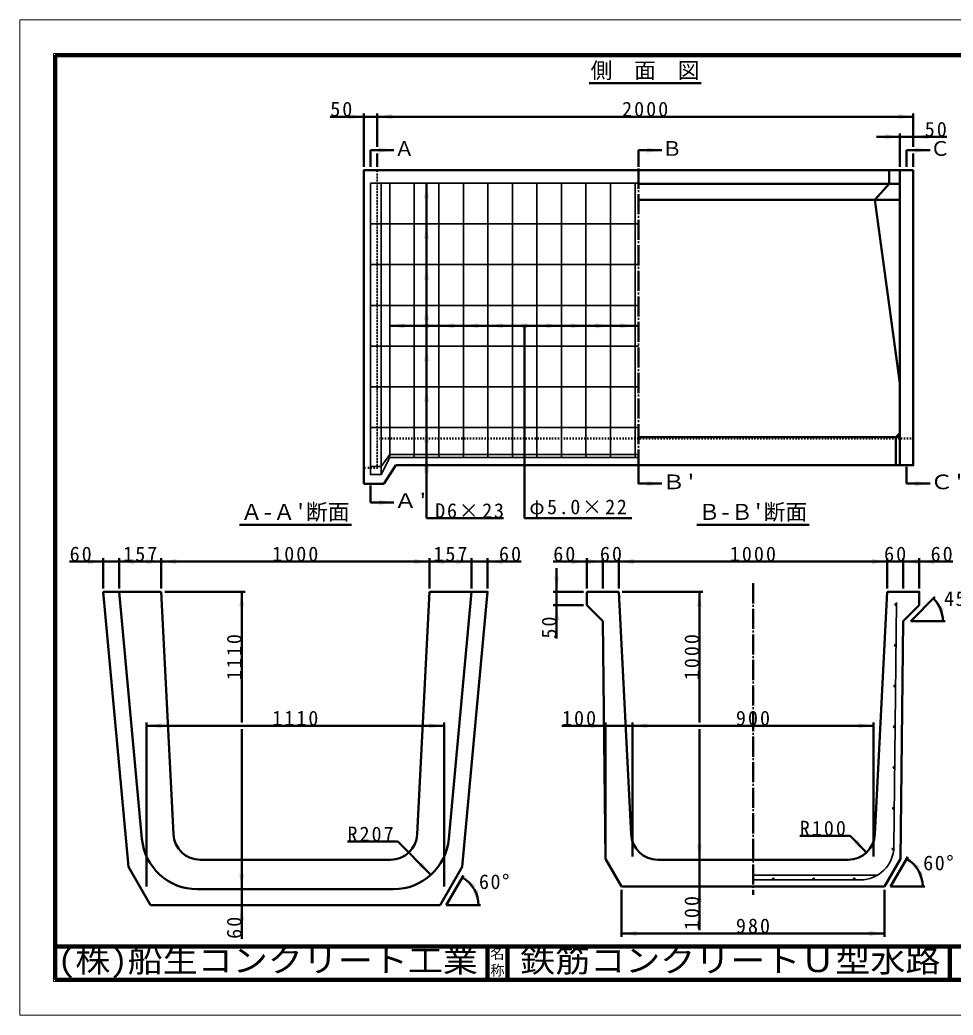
# Model space of a CAD drawing. Units: millimetres, scale not verified. Extents: x -2102 to 2102, y -1485 to 1485.
# Drawn here: x -2102 to 682, y -1485 to 1485 of the extents above; entities that cross this region are included whole.
import ezdxf
from ezdxf.enums import TextEntityAlignment as Align

# ---------------------------------------------------------------- set-up
doc = ezdxf.new("R2010")
doc.units = ezdxf.units.MM
doc.header["$LTSCALE"] = 5
doc.linetypes.add('DOTTED', pattern=[1.75, 0.25, -1.5])
doc.linetypes.add('LONG_DASHED_DOTTED', pattern=[15.25, 12, -1.5, 0.25, -1.5])
doc.layers.add('0-0_V-nasSTD', color=7, linetype='Continuous', lineweight=50)
doc.layers.add('0-1_0', color=7, linetype='Continuous', lineweight=50)
doc.styles.add('ＭＳ ゴシック', font='')
doc.styles.get('ＭＳ ゴシック').set_extended_font_data('MS Gothic')

msp = doc.modelspace()

# ---------------------------------------------------------------- hatches: boundary and pattern name
at = {"layer": '0-0_V-nasSTD'}
msp.add_hatch(color=256, dxfattribs=at).paths.add_polyline_path([(505.196, -989.41, 1), (500.396, -989.41, 1)])

# ---------------------------------------------------------------- linework, layer by layer
at = {"layer": '0-0_V-nasSTD', "lineweight": 100}
for p, q in [((-1997.5, 1380), (-1997.5, -1380)), ((-707.5, -1280), (-707.5, -1380)), ((-647.5, -1280), (-647.5, -1380)), ((672.5, -1280), (672.5, -1380)), ((-1997.5, -1380), (1997.5, -1380))]:
    msp.add_line(p, q, dxfattribs=at)
at = {"layer": '0-0_V-nasSTD'}
for p, q in [((-1076.484, 1196.168), (-1176.484, 1196.168)), ((-1076.484, 1206.168), (-1076.484, 1046.168)), ((-1036.484, 1196.168), (-1076.484, 1196.168)), ((-1036.484, 1206.168), (-1036.484, 1106.168)), ((-1036.484, 1196.168), (563.516, 1196.168)), ((563.516, 1206.168), (563.516, 1106.168)), ((523.516, 1136.168), (453.516, 1136.168)), ((523.516, 1146.168), (523.516, 1046.168)), ((-1056.484, 1046.168), (-1056.484, 1096.168)), ((-986.484, 1096.168), (-1056.484, 1096.168)), ((-1036.484, 1086.168), (-1036.484, 1046.168)), ((543.516, 1046.168), (543.516, 1096.168)), ((613.516, 1096.168), (543.516, 1096.168)), ((563.516, 1086.168), (563.516, 1046.168)), ((491.516, 1036.168), (491.516, 996.168)), ((523.516, 156.168), (523.516, 1036.168)), ((-889.084, 997.822), (-889.084, -2.178)), ((523.516, 996.168), (-256.484, 996.168)), ((448.316, 948.168), (491.516, 996.168)), ((523.516, 948.168), (-256.484, 948.168)), ((448.316, 948.168), (523.516, 400.81)), ((-256.484, 572.168), (-998.884, 572.168)), ((-596.284, 572.168), (-596.284, -2.178)), ((523.516, 239.369), (-256.484, 239.369)), ((-980.484, 156.168), (-1016.484, 100.168)), ((543.516, 151.048), (543.516, 101.048)), ((-1016.484, 100.168), (-1076.484, 100.168)), ((-1056.484, 95.048), (-1056.484, 45.048)), ((613.516, 101.048), (543.516, 101.048)), ((-986.484, 45.048), (-1056.484, 45.048)), ((-889.084, -2.178), (-659.084, -2.178)), ((-596.284, -2.178), (-276.284, -2.178)), ((-1854.118, -131.41), (-1954.118, -131.41)), ((-1854.118, -121.41), (-1854.118, -211.41)), ((-1854.118, -131.41), (-1806.118, -131.41)), ((-1806.118, -121.41), (-1806.118, -211.41)), ((-1806.118, -131.41), (-1680.518, -131.41)), ((-1680.518, -121.41), (-1680.518, -211.41)), ((-1680.518, -131.41), (-880.518, -131.41)), ((-880.518, -121.41), (-880.518, -211.41)), ((-754.918, -121.41), (-754.918, -211.41)), ((-706.918, -121.41), (-706.918, -211.41)), ((-706.918, -131.41), (-606.918, -131.41)), ((-410.918, -131.41), (-510.918, -131.41)), ((-410.918, -121.41), (-410.918, -211.41)), ((-410.918, -131.41), (-362.918, -131.41)), ((-362.918, -121.41), (-362.918, -211.41)), ((-362.918, -131.41), (-314.918, -131.41)), ((-314.918, -121.41), (-314.918, -211.41)), ((-314.918, -131.41), (485.082, -131.41)), ((485.082, -121.41), (485.082, -211.41)), ((533.082, -121.41), (533.082, -211.41)), ((581.082, -121.41), (581.082, -211.41)), ((581.082, -131.41), (681.082, -131.41)), ((-500.918, -221.41), (-500.918, -151.41)), ((-1854.118, -221.41), (-1778.63, -1042.902)), ((-1854.118, -221.41), (-1680.518, -221.41)), ((-1806.118, -221.41), (-1738.343, -958.964)), ((-1680.518, -221.41), (-1644.318, -945.405)), ((-1670.518, -221.41), (-1430.518, -221.41)), ((-1440.518, -221.41), (-1440.518, -611.41)), ((-916.718, -945.405), (-880.518, -221.41)), ((-822.693, -958.964), (-754.918, -221.41)), ((-510.918, -221.41), (-420.918, -221.41)), ((-500.918, -261.41), (-500.918, -221.41)), ((-410.918, -221.41), (-410.918, -261.41)), ((-314.918, -221.41), (-410.918, -221.41)), ((-314.918, -221.41), (-278.718, -945.405)), ((-304.918, -221.41), (-64.918, -221.41)), ((-74.918, -221.41), (-74.918, -611.41)), ((448.882, -945.405), (485.082, -221.41)), ((628.117, -237.002), (555.709, -309.41)), ((-510.918, -261.41), (-420.918, -261.41)), ((-500.918, -261.41), (-500.918, -361.41)), ((-362.918, -309.41), (-410.918, -261.41)), ((581.082, -261.41), (533.082, -309.41)), ((-362.918, -309.41), (-354.954, -1018.209)), ((658.109, -309.41), (555.709, -309.41)), ((-1724.518, -611.41), (-1724.518, -1101.41)), ((-1724.518, -621.41), (-836.518, -621.41)), ((-836.518, -611.41), (-836.518, -1101.41)), ((-354.918, -621.41), (-484.918, -621.41)), ((-354.918, -611.41), (-354.918, -1011.41)), ((-274.918, -621.41), (-354.918, -621.41)), ((-274.918, -611.41), (-274.918, -1011.41)), ((-274.918, -621.41), (445.082, -621.41)), ((445.082, -611.41), (445.082, -1011.41)), ((-1440.518, -631.41), (-1440.518, -1109.41)), ((224.623, -949.876), (374.623, -949.876)), ((424.12, -999.374), (374.623, -949.876)), ((-1124.982, -967.152), (-974.982, -967.152)), ((-875.988, -1066.147), (-974.982, -967.152)), ((-1564.418, -1021.41), (-996.618, -1021.41)), ((-354.954, -1018.209), (-306.918, -1101.41)), ((-198.818, -1021.41), (368.982, -1021.41)), ((495.557, -1101.41), (546.757, -1012.729)), ((-1778.63, -1042.902), (-1712.518, -1157.41)), ((-782.406, -1042.902), (-848.518, -1157.41)), ((-830.043, -1157.41), (-778.843, -1068.729)), ((-1573.438, -1109.41), (-987.598, -1109.41)), ((-1440.518, -1109.41), (-1440.518, -1157.41)), ((-306.918, -1101.41), (477.082, -1101.41)), ((-306.918, -1111.41), (-306.918, -1251.41)), ((477.082, -1111.41), (477.082, -1251.41)), ((597.957, -1101.41), (495.557, -1101.41)), ((-1712.518, -1157.41), (-848.518, -1157.41)), ((-1440.518, -1157.41), (-1440.518, -1257.41)), ((-727.643, -1157.41), (-830.043, -1157.41)), ((-306.918, -1241.41), (477.082, -1241.41))]:
    msp.add_line(p, q, dxfattribs=at)
at = {"layer": '0-0_V-nasSTD', "linetype": 'LONG_DASHED_DOTTED'}
for p, q in [((-256.484, 1041.288), (-256.484, 151.048)), ((85.082, -196.41), (85.082, -1126.41))]:
    msp.add_line(p, q, dxfattribs=at)
at = {"layer": '0-0_V-nasSTD', "linetype": 'DOTTED'}
for p, q in [((-1036.484, 148.168), (-1036.484, 1036.168)), ((563.516, 236.168), (-1036.484, 236.168)), ((-1036.484, 148.168), (-1076.484, 148.168))]:
    msp.add_line(p, q, dxfattribs=at)
at = {"layer": '0-0_V-nasSTD', "lineweight": 35}
for p, q in [((-1056.484, 997.822), (-256.484, 997.822)), ((-1024.484, 128.568), (-1024.484, 997.822)), ((-998.884, 178.568), (-998.884, 997.822)), ((-925.684, 178.568), (-925.684, 997.822)), ((-852.484, 178.568), (-852.484, 997.822)), ((-779.284, 178.568), (-779.284, 997.822)), ((-706.084, 178.568), (-706.084, 997.822)), ((-632.884, 178.568), (-632.884, 997.822)), ((-559.684, 178.568), (-559.684, 997.822)), ((-486.484, 178.568), (-486.484, 997.822)), ((-413.284, 178.568), (-413.284, 997.822)), ((-340.084, 178.568), (-340.084, 997.822)), ((-266.884, 178.568), (-266.884, 997.822)), ((-1056.484, 876.222), (-256.484, 876.222)), ((-1056.484, 754.568), (-256.484, 754.568)), ((-1056.484, 632.968), (-256.484, 632.968)), ((-1056.484, 511.368), (-256.484, 511.368)), ((-1056.484, 389.768), (-256.484, 389.768)), ((-1056.484, 268.168), (-256.484, 268.168)), ((-1024.484, 152.568), (-998.884, 187.858)), ((-998.884, 187.858), (-256.484, 187.858)), ((-998.884, 178.568), (-256.484, 178.568)), ((-1024.484, 152.568), (-1056.484, 152.568)), ((513.703, -254.033), (505.518, -982.534)), ((85.082, -1067.32), (456.704, -1067.32)), ((85.082, -1081.41), (405.524, -1081.41))]:
    msp.add_line(p, q, dxfattribs=at)
at = {"layer": '0-0_V-nasSTD', "lineweight": 18}
for points in [[(-2102.5, -1485), (-2102.5, 1485), (2102.5, 1485), (2102.5, -1485)], [(-2002.5, -1385), (-2002.5, 1385), (2002.5, 1385), (2002.5, -1385)]]:
    msp.add_lwpolyline(points, close=True, dxfattribs=at)
at = {"layer": '0-0_V-nasSTD', "lineweight": 100}
msp.add_lwpolyline([(1997.5, -1380), (1997.5, 1380), (-1997.5, 1380)], dxfattribs=at)
at = {"layer": '0-0_V-nasSTD'}
for points in [[(523.516, 1136.168), (563.516, 1136.168), (663.516, 1136.168)], [(-186.484, 1096.168), (-256.484, 1096.168), (-256.484, 1046.168)], [(-1076.484, 100.168), (-1076.484, 1036.168), (563.516, 1036.168)], [(563.516, 1036.168), (563.516, 156.168), (-980.484, 156.168)], [(523.516, 252.066), (511.016, 239.369), (511.016, 156.168)], [(-186.484, 101.048), (-256.484, 101.048), (-256.484, 151.048)], [(-706.918, -131.41), (-754.918, -131.41), (-880.518, -131.41)], [(581.082, -131.41), (533.082, -131.41), (485.082, -131.41)], [(-782.406, -1042.902), (-706.918, -221.41), (-880.518, -221.41)], [(581.082, -261.41), (581.082, -221.41), (485.082, -221.41)], [(533.082, -309.41), (525.118, -1018.209), (477.082, -1101.41)], [(-74.918, -631.41), (-74.918, -1021.41), (-74.918, -1101.41), (-74.918, -1231.41)]]:
    msp.add_lwpolyline(points, dxfattribs=at)
at = {"layer": '0-0_V-nasSTD', "lineweight": 35}
msp.add_lwpolyline([(-998.884, 178.568), (-1024.484, 128.568), (-1056.484, 128.568), (-1056.484, 997.822)], dxfattribs=at)
for centre in [(511.239, -259.756), (509.872, -381.356), (508.506, -503.01), (507.139, -624.61), (505.773, -746.21), (504.407, -867.81), (502.796, -989.41), (447.082, -1069.72), (145.482, -1079.01), (266.282, -1079.01), (387.082, -1079.01)]:
    msp.add_circle(centre, 2.4, dxfattribs=at)
at = {"layer": '0-0_V-nasSTD'}
for centre, radius, start, end in [((555.709, -309.41), 96, 0, 45), ((-1564.418, -941.41), 80, 182.86241, 270), ((-996.618, -941.41), 80, 270, 357.13759), ((-198.818, -941.41), 80, 182.86241, 270), ((368.982, -941.41), 80, 270, 357.13759), ((-1573.438, -943.81), 165.6, 185.25027, 270), ((-987.598, -943.81), 165.6, 270, 354.74973), ((495.557, -1101.41), 96, 360, 60), ((-830.043, -1157.41), 96, 360, 60)]:
    msp.add_arc(centre, radius, start, end, dxfattribs=at)
at = {"layer": '0-0_V-nasSTD', "lineweight": 35}
for centre, radius, end in [((405.524, -981.41), 100, 359.35625), ((85.082, -1079.01), 2.4, 90)]:
    msp.add_arc(centre, radius, 270, end, dxfattribs=at)
at = {"layer": '0-0_V-nasSTD'}
for points in [[(-1121.484, 1188.668), (-1121.484, 1203.668), (-1076.484, 1196.168)], [(-1036.484, 1196.168), (-991.484, 1188.668), (-991.484, 1203.668)], [(518.516, 1188.668), (518.516, 1203.668), (563.516, 1196.168)], [(478.516, 1128.668), (478.516, 1143.668), (523.516, 1136.168)], [(563.516, 1136.168), (608.516, 1128.668), (608.516, 1143.668)], [(-1031.484, 1088.668), (-1031.484, 1103.668), (-986.484, 1096.168)], [(-231.484, 1088.668), (-231.484, 1103.668), (-186.484, 1096.168)], [(568.516, 1088.668), (568.516, 1103.668), (613.516, 1096.168)], [(-896.584, 952.822), (-889.084, 997.822), (-881.584, 952.822)], [(-896.584, 831.222), (-889.084, 876.222), (-881.584, 831.222)], [(-896.584, 709.568), (-889.084, 754.568), (-881.584, 709.568)], [(-896.584, 587.968), (-889.084, 632.968), (-881.584, 587.968)], [(-998.884, 572.168), (-953.884, 564.668), (-953.884, 579.668)], [(-925.684, 572.168), (-880.684, 564.668), (-880.684, 579.668)], [(-852.484, 572.168), (-807.484, 564.668), (-807.484, 579.668)], [(-779.284, 572.168), (-734.284, 564.668), (-734.284, 579.668)], [(-706.084, 572.168), (-661.084, 564.668), (-661.084, 579.668)], [(-632.884, 572.168), (-587.884, 564.668), (-587.884, 579.668)], [(-604.684, 564.668), (-604.684, 579.668), (-559.684, 572.168)], [(-531.484, 564.668), (-531.484, 579.668), (-486.484, 572.168)], [(-458.284, 564.668), (-458.284, 579.668), (-413.284, 572.168)], [(-385.084, 564.668), (-385.084, 579.668), (-340.084, 572.168)], [(-311.884, 564.668), (-311.884, 579.668), (-266.884, 572.168)], [(-896.584, 466.368), (-889.084, 511.368), (-881.584, 466.368)], [(-896.584, 344.768), (-889.084, 389.768), (-881.584, 344.768)], [(-896.584, 223.168), (-889.084, 268.168), (-881.584, 223.168)], [(-896.584, 142.858), (-889.084, 187.858), (-881.584, 142.858)], [(-896.584, 133.568), (-889.084, 178.568), (-881.584, 133.568)], [(-231.355, 93.548), (-231.355, 108.548), (-186.355, 101.048)], [(568.645, 93.548), (568.645, 108.548), (613.645, 101.048)], [(-1031.355, 37.548), (-1031.355, 52.548), (-986.355, 45.048)], [(-1899.118, -138.91), (-1899.118, -123.91), (-1854.118, -131.41)], [(-1806.118, -131.41), (-1761.118, -138.91), (-1761.118, -123.91)], [(-1725.518, -138.91), (-1725.518, -123.91), (-1680.518, -131.41)], [(-1680.518, -131.41), (-1635.518, -138.91), (-1635.518, -123.91)], [(-925.518, -138.91), (-925.518, -123.91), (-880.518, -131.41)], [(-880.518, -131.41), (-835.518, -138.91), (-835.518, -123.91)], [(-799.918, -138.91), (-799.918, -123.91), (-754.918, -131.41)], [(-706.918, -131.41), (-661.918, -138.91), (-661.918, -123.91)], [(-455.918, -138.91), (-455.918, -123.91), (-410.918, -131.41)], [(-407.918, -138.91), (-407.918, -123.91), (-362.918, -131.41)], [(-314.918, -131.41), (-269.918, -138.91), (-269.918, -123.91)], [(440.082, -138.91), (440.082, -123.91), (485.082, -131.41)], [(533.082, -131.41), (578.082, -138.91), (578.082, -123.91)], [(581.082, -131.41), (626.082, -138.91), (626.082, -123.91)], [(-508.418, -176.41), (-500.918, -221.41), (-493.418, -176.41)], [(-1448.018, -266.41), (-1440.518, -221.41), (-1433.018, -266.41)], [(-82.418, -266.41), (-74.918, -221.41), (-67.418, -266.41)], [(-508.418, -306.41), (-500.918, -261.41), (-493.418, -306.41)], [(508.846, -259.945), (509.453, -258.152), (513.177, -261.171)], [(508.846, -259.945), (509.727, -261.621), (513.177, -261.171)], [(509.453, -258.152), (511.171, -257.357), (513.177, -261.171)], [(509.727, -261.621), (511.549, -262.136), (513.177, -261.171)], [(511.171, -257.357), (512.931, -258.054), (513.177, -261.171)], [(512.931, -258.054), (513.177, -261.171), (513.638, -259.81)], [(623.592, -241.528), (642.466, -283.061), (654.916, -274.695)], [(635.558, -266.744), (650.269, -263.812), (651.709, -309.41)], [(507.48, -381.545), (508.087, -379.752), (511.811, -382.771)], [(507.48, -381.545), (508.361, -383.221), (511.811, -382.771)], [(508.087, -379.752), (509.805, -378.957), (511.811, -382.771)], [(508.361, -383.221), (510.182, -383.736), (511.811, -382.771)], [(509.805, -378.957), (511.565, -379.654), (511.811, -382.771)], [(511.565, -379.654), (511.811, -382.771), (512.272, -381.41)], [(506.113, -503.199), (506.72, -501.406), (510.444, -504.425)], [(506.113, -503.199), (506.994, -504.875), (510.444, -504.425)], [(506.72, -501.406), (508.438, -500.611), (510.444, -504.425)], [(506.994, -504.875), (508.816, -505.39), (510.444, -504.425)], [(508.438, -500.611), (510.198, -501.308), (510.444, -504.425)], [(510.198, -501.308), (510.444, -504.425), (510.905, -503.064)], [(-1724.518, -621.41), (-1679.518, -628.91), (-1679.518, -613.91)], [(-881.518, -628.91), (-881.518, -613.91), (-836.518, -621.41)], [(-399.918, -628.91), (-399.918, -613.91), (-354.918, -621.41)], [(-274.918, -621.41), (-229.918, -628.91), (-229.918, -613.91)], [(400.082, -628.91), (400.082, -613.91), (445.082, -621.41)], [(504.747, -624.799), (505.354, -623.006), (509.078, -626.025)], [(505.354, -623.006), (507.072, -622.211), (509.078, -626.025)], [(507.072, -622.211), (508.831, -622.908), (509.078, -626.025)], [(508.831, -622.908), (509.078, -626.025), (509.539, -624.664)], [(504.747, -624.799), (505.628, -626.475), (509.078, -626.025)], [(505.628, -626.475), (507.449, -626.99), (509.078, -626.025)], [(503.38, -746.399), (503.987, -744.606), (507.711, -747.625)], [(503.38, -746.399), (504.262, -748.075), (507.711, -747.625)], [(503.987, -744.606), (505.705, -743.811), (507.711, -747.625)], [(504.262, -748.075), (506.083, -748.59), (507.711, -747.625)], [(505.705, -743.811), (507.465, -744.508), (507.711, -747.625)], [(507.465, -744.508), (507.711, -747.625), (508.172, -746.264)], [(502.014, -867.999), (502.621, -866.206), (506.345, -869.225)], [(502.014, -867.999), (502.895, -869.675), (506.345, -869.225)], [(502.621, -866.206), (504.339, -865.411), (506.345, -869.225)], [(502.895, -869.675), (504.717, -870.19), (506.345, -869.225)], [(504.339, -865.411), (506.099, -866.108), (506.345, -869.225)], [(506.099, -866.108), (506.345, -869.225), (506.806, -867.864)], [(-82.418, -976.41), (-74.918, -1021.41), (-67.418, -976.41)], [(386.997, -972.857), (397.604, -962.251), (424.12, -999.374)], [(-913.111, -1039.631), (-902.504, -1029.024), (-875.988, -1066.147)], [(543.557, -1018.272), (573.245, -1052.911), (582.875, -1041.41)], [(-1448.018, -1064.41), (-1440.518, -1109.41), (-1433.018, -1064.41)], [(444.723, -1069.28), (445.166, -1068.274), (448.784, -1071.412)], [(445.166, -1068.274), (446.012, -1067.572), (448.784, -1071.412)], [(446.012, -1067.572), (447.082, -1067.32), (448.784, -1071.412)], [(447.082, -1067.32), (447.702, -1067.402), (448.784, -1071.412)], [(447.702, -1067.402), (448.457, -1067.753), (448.784, -1071.412)], [(448.457, -1067.753), (448.784, -1071.412), (449.046, -1068.341)], [(448.784, -1071.412), (449.046, -1068.341), (449.399, -1069.095)], [(448.784, -1071.412), (449.399, -1069.095), (449.473, -1069.924)], [(575.493, -1058.711), (590.21, -1055.809), (591.557, -1101.41)], [(-782.043, -1074.272), (-752.355, -1108.911), (-742.725, -1097.41)], [(85.082, -1081.41), (85.082, -1076.61), (86.029, -1081.216)], [(85.082, -1076.61), (85.801, -1076.72), (86.645, -1077.189)], [(85.082, -1076.61), (86.029, -1081.216), (86.822, -1080.664)], [(85.082, -1076.61), (86.645, -1077.189), (87.237, -1077.953)], [(85.082, -1076.61), (86.822, -1080.664), (87.333, -1079.844)], [(85.082, -1076.61), (87.237, -1077.953), (87.479, -1078.889)], [(85.082, -1076.61), (87.333, -1079.844), (87.479, -1078.889)], [(143.11, -1079.374), (143.584, -1077.541), (144.111, -1080.98)], [(143.584, -1077.541), (144.111, -1080.98), (145.239, -1076.622)], [(144.111, -1080.98), (145.239, -1076.622), (147.045, -1077.189)], [(144.111, -1080.98), (147.045, -1077.189), (147.879, -1078.889)], [(144.111, -1080.98), (147.222, -1080.664), (147.879, -1078.889)], [(144.111, -1080.98), (145.482, -1081.41), (147.222, -1080.664)], [(263.91, -1079.374), (264.384, -1077.541), (264.911, -1080.98)], [(264.384, -1077.541), (264.911, -1080.98), (266.039, -1076.622)], [(264.911, -1080.98), (266.039, -1076.622), (267.845, -1077.189)], [(264.911, -1080.98), (267.845, -1077.189), (268.679, -1078.889)], [(264.911, -1080.98), (268.022, -1080.664), (268.679, -1078.889)], [(264.911, -1080.98), (266.282, -1081.41), (268.022, -1080.664)], [(384.71, -1079.374), (385.184, -1077.541), (385.711, -1080.98)], [(385.184, -1077.541), (385.711, -1080.98), (386.839, -1076.622)], [(385.711, -1080.98), (386.839, -1076.622), (388.645, -1077.189)], [(385.711, -1080.98), (388.645, -1077.189), (389.479, -1078.889)], [(385.711, -1080.98), (388.822, -1080.664), (389.479, -1078.889)], [(385.711, -1080.98), (387.082, -1081.41), (388.822, -1080.664)], [(444.723, -1069.28), (444.774, -1070.378), (448.784, -1071.412)], [(444.774, -1070.378), (445.309, -1071.338), (448.784, -1071.412)], [(445.309, -1071.338), (446.217, -1071.959), (448.784, -1071.412)], [(446.217, -1071.959), (447.306, -1072.11), (448.784, -1071.412)], [(447.306, -1072.11), (448.104, -1071.892), (448.784, -1071.412)], [(448.784, -1071.412), (449.26, -1070.729), (449.473, -1069.924)], [(-750.107, -1114.711), (-735.39, -1111.809), (-734.043, -1157.41)], [(-82.418, -1146.41), (-74.918, -1101.41), (-67.418, -1146.41)], [(-1448.018, -1202.41), (-1440.518, -1157.41), (-1433.018, -1202.41)], [(-306.918, -1241.41), (-261.918, -1248.91), (-261.918, -1233.91)], [(432.082, -1248.91), (432.082, -1233.91), (477.082, -1241.41)]]:
    msp.add_solid(points, dxfattribs=at)
at = {"layer": '0-1_0'}
for p, q in [((-403.484, 1296.168), (-69.484, 1296.168)), ((-1447.646, -21.41), (-1113.39, -21.41)), ((-82.046, -21.41), (252.21, -21.41))]:
    msp.add_line(p, q, dxfattribs=at)
at = {"layer": '0-1_0', "lineweight": 100}
msp.add_line((-1997.5, -1280), (1997.5, -1280), dxfattribs=at)

# ---------------------------------------------------------------- texts
at = {"layer": '0-0_V-nasSTD', "style": 'ＭＳ ゴシック'}
for s, height, p in [('側\u3000面\u3000図', 47.65, (-399.488, 1296.168)), ('Ａ', 43.99, (-985.328, 1065.92)), ('Ｂ', 43.99, (-186.484, 1066.168)), ('Ｃ', 43.99, (613.516, 1066.168)), ("Ａ-Ａ'断面", 47.65, (-1443.65, -21.41)), ("Ｂ-Ｂ'断面", 47.65, (-78.05, -21.41)), ('名', 30.79, (-698.518, -1326.001)), ('称', 30.79, (-698.524, -1375.99))]:
    msp.add_text(s, height=height, dxfattribs=at).set_placement(p, align=Align.BOTTOM_LEFT)
for s, height, width, p in [("Ｂ'", 43.99, 1.15, (-186.355, 71.048)), ("Ｃ'", 43.99, 1.15, (613.645, 71.048)), ("Ａ'", 43.99, 1.15, (-986.355, 15.048)), ('(株)船生コンクリート工業', 69.65, 1.1, (-1989.578, -1377.45)), ('鉄筋コンクリートＵ型水路', 69.65, 1.1, (-609.75, -1377.53))]:
    msp.add_text(s, height=height, dxfattribs=dict(at, width=width)).set_placement(p, align=Align.BOTTOM_LEFT)
at = {"layer": '0-0_V-nasSTD', "char_height": 43.99, "attachment_point": 7, "style": 'ＭＳ ゴシック'}
for s, insert in [('\\T1.2;50', (-1176.484, 1196.168)), ('\\T1.2;2000', (-305.589, 1196.168)), ('\\T1.2;50', (597.516, 1136.168)), ('\\T1.17;D6×23', (-863.084, -2.178)), ('\\T1.16;φ5.0×22', (-582.284, -2.178)), ('\\T1.2;60', (-1954.118, -131.41)), ('\\T1.2;157', (-1794.305, -131.41)), ('\\T1.2;1000', (-1349.624, -131.41)), ('\\T1.2;157', (-868.705, -131.41)), ('\\T1.2;60', (-672.918, -131.41)), ('\\T1.2;60', (-510.918, -131.41)), ('\\T1.2;60', (-371.746, -131.41)), ('\\T1.2;1000', (15.976, -131.41)), ('\\T1.2;60', (476.254, -131.41)), ('\\T1.2;60', (615.082, -131.41)), ('\\T1.15;45°', (654.985, -264.584)), ('\\T1.2;1110', (-1349.624, -621.41)), ('\\T1.2;100', (-484.918, -621.41)), ('\\T1.2;900', (34.095, -621.41)), ('\\T1.2;R100', (224.623, -949.876)), ('\\T1.2;R207', (-1124.982, -967.152)), ('\\T1.15;60°', (592.936, -1053.55)), ('\\T1.15;60°', (-732.664, -1109.55)), ('\\T1.2;980', (34.095, -1241.41))]:
    msp.add_mtext(s, dxfattribs=dict(at, insert=insert))
at = {"layer": '0-0_V-nasSTD', "char_height": 43.99, "attachment_point": 7, "rotation": 90, "style": 'ＭＳ ゴシック'}
for s, insert in [('\\T1.2;50', (-500.918, -361.41)), ('\\T1.2;1110', (-1440.518, -485.516)), ('\\T1.2;1000', (-74.918, -485.516)), ('\\T1.2;100', (-74.918, -1231.41)), ('\\T1.2;60', (-1440.518, -1257.41))]:
    msp.add_mtext(s, dxfattribs=dict(at, insert=insert))

doc.saveas('drawing.dxf')
